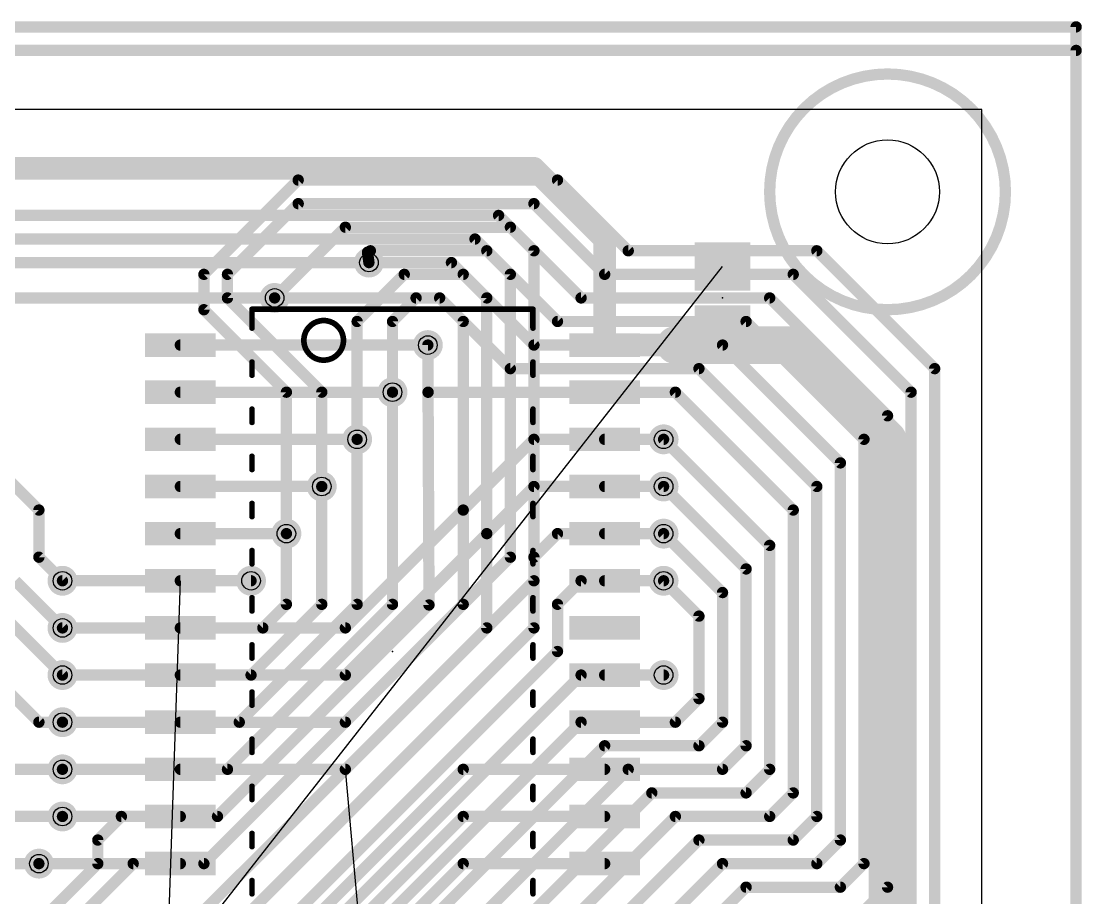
# Model space of a CAD drawing. Extents: x -3 to 108, y -3 to 135.
# Drawn here: x 79.53 to 108.1, y 111.16 to 134.77 of the extents above; entities that cross this region are included whole.
import ezdxf

# ---------------------------------------------------------------- set-up
doc = ezdxf.new("R2010")
doc.units = 0
for name, color, linetype in [('1', 22, 'CONTINUOUS'), ('16', 175, 'CONTINUOUS'), ('18', 82, 'CONTINUOUS'), ('19', 53, 'CONTINUOUS'), ('20', 7, 'CONTINUOUS'), ('21', 253, 'CONTINUOUS'), ('23', 7, 'CONTINUOUS'), ('44', 253, 'CONTINUOUS')]:
    doc.layers.add(name, color=color, linetype=linetype)

# ---------------------------------------------------------------- blocks, each defined once
blk = doc.blocks.new('RECT')
blk.add_solid([(-0.5, -0.5), (0.5, -0.5), (-0.5, 0.5), (0.5, 0.5)])
blk = doc.blocks.new('ROUNDV')
at = {"const_width": 0.5}
blk.add_lwpolyline([(0, -0.25, 1), (0, 0.25, 1), (0, -0.25)], format="xyb", dxfattribs=at)

msp = doc.modelspace()

# ---------------------------------------------------------------- linework, layer by layer
at = {"layer": '1'}
for points, const_width in [([(-1.5875, 133.985), (107.95, 133.985)], 0.3048), ([(107.95, 133.985), (107.95, -2.2225)], 0.3048), ([(93.345, 130.81), (57.15, 130.81)], 0.6096), ([(95.25, 128.905), (93.345, 130.81)], 0.6096), ([(92.3925, 129.54), (58.1025, 129.54)], 0.3048), ([(93.345, 128.5875), (92.3925, 129.54)], 0.3048), ([(95.25, 126.0475), (95.25, 128.905)], 0.6096), ([(91.7575, 128.905), (58.7375, 128.905)], 0.3048), ([(92.71, 127.9525), (91.7575, 128.905)], 0.3048), ([(93.345, 119.6975), (93.345, 128.5875)], 0.3048), ([(59.3725, 128.27), (88.9, 128.27)], 0.3048), ([(91.1225, 128.27), (88.9, 128.27)], 0.3048), ([(92.075, 127.3175), (91.1225, 128.27)], 0.3048), ([(92.71, 120.3325), (92.71, 127.9525)], 0.3048), ([(60.96, 127.3175), (86.36, 127.3175)], 0.3048), ([(90.805, 127.3175), (86.36, 127.3175)], 0.3048), ([(91.44, 126.6825), (90.805, 127.3175)], 0.3048), ([(92.075, 120.9675), (92.075, 127.3175)], 0.3048), ([(91.44, 121.6025), (91.44, 126.6825)], 0.3048), ([(98.005, 126.0475), (98.425, 126.4675)], 0.6096), ([(95.25, 126.0475), (97.155, 126.0475)], 0.6096), ([(100.33, 126.0475), (97.155, 126.0475)], 1.016), ([(97.155, 126.0475), (98.005, 126.0475)], 0.6096), ([(102.87, 123.5075), (100.33, 126.0475)], 1.016), ([(75.565, 126.0475), (80.01, 121.6025)], 0.3048), ([(83.82, 126.0475), (90.4875, 126.0475)], 0.3048), ([(83.82, 124.7775), (89.535, 124.7775)], 0.3048), ([(102.87, 79.6925), (102.87, 123.5075)], 1.016), ([(83.82, 123.5075), (88.5825, 123.5075)], 0.3048), ([(96.8375, 123.5075), (95.25, 123.5075)], 0.3048), ([(83.82, 122.2375), (87.63, 122.2375)], 0.3048), ([(96.8375, 122.2375), (95.25, 122.2375)], 0.3048), ([(80.01, 121.6025), (80.01, 120.3325)], 0.3048), ([(88.265, 118.4275), (91.44, 121.6025)], 0.3048), ([(80.645, 117.1575), (76.835, 120.9675)], 0.3048), ([(83.82, 120.9675), (86.6775, 120.9675)], 0.3048), ([(88.265, 117.1575), (92.075, 120.9675)], 0.3048), ([(96.8375, 120.9675), (95.25, 120.9675)], 0.3048), ([(80.01, 120.3325), (80.645, 119.6975)], 0.3048), ([(88.265, 115.8875), (92.71, 120.3325)], 0.3048), ([(80.645, 118.4275), (79.375, 119.6975)], 0.3048), ([(83.82, 119.6975), (85.725, 119.6975)], 0.3048), ([(88.265, 114.6175), (93.345, 119.6975)], 0.3048), ([(96.8375, 119.6975), (95.25, 119.6975)], 0.3048), ([(80.01, 115.8875), (77.47, 118.4275)], 0.3048), ([(83.82, 118.4275), (88.265, 118.4275)], 0.3048), ([(83.82, 117.1575), (88.265, 117.1575)], 0.3048), ([(96.8375, 117.1575), (95.25, 117.1575)], 0.3048), ([(80.645, 115.8875), (80.01, 115.8875)], 0.3048), ([(83.82, 115.8875), (88.265, 115.8875)], 0.3048), ([(80.645, 114.6175), (78.74, 114.6175)], 0.3048), ([(81.28, 104.4575), (91.44, 114.6175)], 0.3048), ([(83.82, 114.6175), (88.265, 114.6175)], 0.3048), ([(91.44, 114.6175), (95.25, 114.6175)], 0.3048), ([(80.645, 113.3475), (74.93, 113.3475)], 0.3048), ([(82.2325, 113.3475), (81.5975, 112.7125)], 0.3048), ([(83.82, 113.3475), (82.2325, 113.3475)], 0.3048), ([(91.44, 113.3475), (82.55, 104.4575)], 0.3048), ([(95.25, 113.3475), (91.44, 113.3475)], 0.3048), ([(81.5975, 112.7125), (81.5975, 112.0775)], 0.3048), ([(76.835, 112.0775), (80.01, 112.0775)], 0.3048), ([(81.5975, 112.0775), (79.6925, 110.1725)], 0.3048), ([(82.55, 112.0775), (80.3275, 109.855)], 0.3048), ([(83.82, 112.0775), (82.55, 112.0775)], 0.3048), ([(91.44, 112.0775), (83.82, 104.4575)], 0.3048), ([(95.25, 112.0775), (91.44, 112.0775)], 0.3048)]:
    msp.add_lwpolyline(points, dxfattribs=dict(at, const_width=const_width))
for points, const_width in [([(108.0262, 133.985, 1), (107.8738, 133.985)], 0.1524), ([(107.95, 133.9088, 1), (107.95, 134.0612)], 0.1524), ([(93.4528, 130.9178, 1), (93.2372, 130.7022)], 0.3048), ([(93.345, 130.6576, 1), (93.345, 130.9624)], 0.3048), ([(92.4464, 129.5939, 1), (92.3386, 129.4861)], 0.1524), ([(92.3925, 129.4638, 1), (92.3925, 129.6162)], 0.1524), ([(95.4024, 128.905, 1), (95.0976, 128.905)], 0.3048), ([(95.1422, 128.7972, 1), (95.3578, 129.0128)], 0.3048), ([(91.8114, 128.9589, 1), (91.7036, 128.8511)], 0.1524), ([(91.7575, 128.8288, 1), (91.7575, 128.9812)], 0.1524), ([(93.4212, 128.5875, 1), (93.2688, 128.5875)], 0.1524), ([(93.2911, 128.5336, 1), (93.3989, 128.6414)], 0.1524), ([(88.9, 128.3462, 1), (88.9, 128.1938)], 0.1524), ([(88.9, 128.1938, 1), (88.9, 128.3462)], 0.1524), ([(91.1764, 128.3239, 1), (91.0686, 128.2161)], 0.1524), ([(91.1225, 128.1938, 1), (91.1225, 128.3462)], 0.1524), ([(92.7862, 127.9525, 1), (92.6338, 127.9525)], 0.1524), ([(92.6561, 127.8986, 1), (92.7639, 128.0064)], 0.1524), ([(86.36, 127.3937, 1), (86.36, 127.2413)], 0.1524), ([(86.36, 127.2413, 1), (86.36, 127.3937)], 0.1524), ([(90.8589, 127.3714, 1), (90.7511, 127.2636)], 0.1524), ([(90.805, 127.2413, 1), (90.805, 127.3937)], 0.1524), ([(92.1512, 127.3175, 1), (91.9988, 127.3175)], 0.1524), ([(92.0211, 127.2636, 1), (92.1289, 127.3714)], 0.1524), ([(91.5162, 126.6825, 1), (91.3638, 126.6825)], 0.1524), ([(91.3861, 126.6286, 1), (91.4939, 126.7364)], 0.1524), ([(98.5328, 126.3597, 1), (98.3172, 126.5753)], 0.3048), ([(95.25, 126.1999, 1), (95.25, 125.8951)], 0.3048), ([(97.155, 126.3015, 1), (97.155, 125.7935)], 0.508), ([(97.155, 126.1999, 1), (97.155, 125.8951)], 0.3048), ([(97.155, 125.8951, 1), (97.155, 126.1999)], 0.3048), ([(97.8972, 126.1553, 1), (98.1128, 125.9397)], 0.3048), ([(98.005, 125.8951, 1), (98.005, 126.1999)], 0.3048), ([(100.5096, 126.2271, 1), (100.1504, 125.8679)], 0.508), ([(100.33, 125.7935, 1), (100.33, 126.3015)], 0.508), ([(83.82, 126.1237, 1), (83.82, 125.9713)], 0.1524), ([(90.4875, 125.9713, 1), (90.4875, 126.1237)], 0.1524), ([(95.0976, 126.0475, 1), (95.4024, 126.0475)], 0.3048), ([(83.82, 124.8537, 1), (83.82, 124.7013)], 0.1524), ([(89.535, 124.7013, 1), (89.535, 124.8537)], 0.1524), ([(103.124, 123.5075, 1), (102.616, 123.5075)], 0.508), ([(102.6904, 123.3279, 1), (103.0496, 123.6871)], 0.508), ([(83.82, 123.5837, 1), (83.82, 123.4313)], 0.1524), ([(88.5825, 123.4313, 1), (88.5825, 123.5837)], 0.1524), ([(95.25, 123.5837, 1), (95.25, 123.4313)], 0.1524), ([(96.8375, 123.4313, 1), (96.8375, 123.5837)], 0.1524), ([(83.82, 122.3137, 1), (83.82, 122.1613)], 0.1524), ([(87.63, 122.1613, 1), (87.63, 122.3137)], 0.1524), ([(95.25, 122.3137, 1), (95.25, 122.1613)], 0.1524), ([(96.8375, 122.1613, 1), (96.8375, 122.3137)], 0.1524), ([(80.0862, 121.6025, 1), (79.9338, 121.6025)], 0.1524), ([(79.9561, 121.5486, 1), (80.0639, 121.6564)], 0.1524), ([(91.4939, 121.5486, 1), (91.3861, 121.6564)], 0.1524), ([(91.3638, 121.6025, 1), (91.5162, 121.6025)], 0.1524), ([(83.82, 121.0437, 1), (83.82, 120.8913)], 0.1524), ([(86.6775, 120.8913, 1), (86.6775, 121.0437)], 0.1524), ([(91.9988, 120.9675, 1), (92.1512, 120.9675)], 0.1524), ([(92.1289, 120.9136, 1), (92.0211, 121.0214)], 0.1524), ([(95.25, 121.0437, 1), (95.25, 120.8913)], 0.1524), ([(96.8375, 120.8913, 1), (96.8375, 121.0437)], 0.1524), ([(80.0639, 120.3864, 1), (79.9561, 120.2786)], 0.1524), ([(79.9338, 120.3325, 1), (80.0862, 120.3325)], 0.1524), ([(92.6338, 120.3325, 1), (92.7862, 120.3325)], 0.1524), ([(92.7639, 120.2786, 1), (92.6561, 120.3864)], 0.1524), ([(80.5911, 119.6436, 1), (80.6989, 119.7514)], 0.1524), ([(83.82, 119.7737, 1), (83.82, 119.6213)], 0.1524), ([(85.725, 119.6213, 1), (85.725, 119.7737)], 0.1524), ([(93.2688, 119.6975, 1), (93.4212, 119.6975)], 0.1524), ([(93.3989, 119.6436, 1), (93.2911, 119.7514)], 0.1524), ([(95.25, 119.7737, 1), (95.25, 119.6213)], 0.1524), ([(96.8375, 119.6213, 1), (96.8375, 119.7737)], 0.1524), ([(83.82, 118.5037, 1), (83.82, 118.3513)], 0.1524), ([(88.265, 118.3513, 1), (88.265, 118.5037)], 0.1524), ([(80.5911, 118.3736, 1), (80.6989, 118.4814)], 0.1524), ([(88.2111, 118.4814, 1), (88.3189, 118.3736)], 0.1524), ([(80.5911, 117.1036, 1), (80.6989, 117.2114)], 0.1524), ([(83.82, 117.2337, 1), (83.82, 117.0813)], 0.1524), ([(88.2111, 117.2114, 1), (88.3189, 117.1036)], 0.1524), ([(88.265, 117.0813, 1), (88.265, 117.2337)], 0.1524), ([(95.25, 117.2337, 1), (95.25, 117.0813)], 0.1524), ([(96.8375, 117.0813, 1), (96.8375, 117.2337)], 0.1524), ([(80.01, 115.9637, 1), (80.01, 115.8113)], 0.1524), ([(79.9561, 115.8336, 1), (80.0639, 115.9414)], 0.1524), ([(80.645, 115.8113, 1), (80.645, 115.9637)], 0.1524), ([(83.82, 115.9637, 1), (83.82, 115.8113)], 0.1524), ([(88.2111, 115.9414, 1), (88.3189, 115.8336)], 0.1524), ([(88.265, 115.8113, 1), (88.265, 115.9637)], 0.1524), ([(80.645, 114.5413, 1), (80.645, 114.6937)], 0.1524), ([(83.82, 114.6937, 1), (83.82, 114.5413)], 0.1524), ([(88.2111, 114.6714, 1), (88.3189, 114.5636)], 0.1524), ([(88.265, 114.5413, 1), (88.265, 114.6937)], 0.1524), ([(91.44, 114.6937, 1), (91.44, 114.5413)], 0.1524), ([(91.4939, 114.5636, 1), (91.3861, 114.6714)], 0.1524), ([(95.25, 114.5413, 1), (95.25, 114.6937)], 0.1524), ([(80.645, 113.2713, 1), (80.645, 113.4237)], 0.1524), ([(82.2325, 113.4237, 1), (82.2325, 113.2713)], 0.1524), ([(82.2864, 113.2936, 1), (82.1786, 113.4014)], 0.1524), ([(83.82, 113.2713, 1), (83.82, 113.4237)], 0.1524), ([(91.44, 113.4237, 1), (91.44, 113.2713)], 0.1524), ([(91.4939, 113.2936, 1), (91.3861, 113.4014)], 0.1524), ([(95.25, 113.2713, 1), (95.25, 113.4237)], 0.1524), ([(81.6737, 112.7125, 1), (81.5213, 112.7125)], 0.1524), ([(81.5436, 112.7664, 1), (81.6514, 112.6586)], 0.1524), ([(80.01, 112.0013, 1), (80.01, 112.1537)], 0.1524), ([(81.5213, 112.0775, 1), (81.6737, 112.0775)], 0.1524), ([(81.6514, 112.0236, 1), (81.5436, 112.1314)], 0.1524), ([(82.55, 112.1537, 1), (82.55, 112.0013)], 0.1524), ([(82.6039, 112.0236, 1), (82.4961, 112.1314)], 0.1524), ([(83.82, 112.0013, 1), (83.82, 112.1537)], 0.1524), ([(91.44, 112.1537, 1), (91.44, 112.0013)], 0.1524), ([(91.4939, 112.0236, 1), (91.3861, 112.1314)], 0.1524), ([(95.25, 112.0013, 1), (95.25, 112.1537)], 0.1524)]:
    msp.add_lwpolyline(points, format="xyb", dxfattribs=dict(at, const_width=const_width))
at = {"layer": '16', "const_width": 0.3048}
for points in [[(-2.54, 134.62), (107.95, 134.62)], [(107.95, 134.62), (107.95, -2.54)], [(86.995, 130.4925), (84.455, 127.9525)], [(93.98, 130.4925), (86.995, 130.4925)], [(95.885, 128.5875), (93.98, 130.4925)], [(86.995, 129.8575), (85.09, 127.9525)], [(93.345, 129.8575), (86.995, 129.8575)], [(95.25, 127.9525), (93.345, 129.8575)], [(88.265, 129.2225), (86.36, 127.3175)], [(92.71, 129.2225), (88.265, 129.2225)], [(94.615, 127.3175), (92.71, 129.2225)], [(88.9008, 128.5494), (88.8619, 128.5494)], [(88.8619, 128.5494), (88.9, 128.27)], [(88.9388, 128.5875), (88.9008, 128.5494)], [(92.075, 128.5875), (88.9388, 128.5875)], [(93.98, 126.6825), (92.075, 128.5875)], [(100.965, 128.5875), (95.885, 128.5875)], [(104.14, 125.4125), (100.965, 128.5875)], [(84.455, 127.9525), (84.455, 127)], [(85.09, 127.9525), (85.09, 127.3175)], [(89.8525, 127.9525), (88.5825, 126.6825)], [(91.44, 127.9525), (89.8525, 127.9525)], [(93.345, 126.0475), (91.44, 127.9525)], [(100.33, 127.9525), (95.25, 127.9525)], [(103.505, 124.7775), (100.33, 127.9525)], [(85.09, 127.3175), (87.63, 124.7775)], [(90.17, 127.3175), (89.535, 126.6825)], [(90.805, 127.3175), (90.17, 127.3175)], [(92.71, 125.4125), (90.805, 127.3175)], [(99.695, 127.3175), (94.615, 127.3175)], [(102.87, 124.1425), (99.695, 127.3175)], [(84.455, 127), (86.6775, 124.7775)], [(88.5825, 126.6825), (88.5825, 123.5075)], [(89.535, 126.6825), (89.535, 124.7775)], [(99.06, 126.6825), (93.98, 126.6825)], [(102.235, 123.5075), (99.06, 126.6825)], [(90.4875, 126.0475), (90.4932, 124.7761)], [(98.425, 126.0475), (93.345, 126.0475)], [(101.6, 122.8725), (98.425, 126.0475)], [(97.79, 125.4125), (92.71, 125.4125)], [(100.965, 122.2375), (97.79, 125.4125)], [(104.14, 110.1725), (104.14, 125.4125)], [(86.6775, 124.7775), (86.6775, 120.9675)], [(87.63, 124.7775), (87.63, 122.2375)], [(89.535, 124.7775), (89.535, 119.0625)], [(90.4946, 124.7775), (90.4932, 124.7761)], [(90.4932, 124.7761), (90.5188, 119.0458)], [(97.155, 124.7775), (90.4946, 124.7775)], [(100.33, 121.6025), (97.155, 124.7775)], [(103.505, 110.8075), (103.505, 124.7775)], [(102.87, 111.4425), (102.87, 124.1425)], [(88.5825, 123.5075), (88.5825, 119.0625)], [(91.44, 121.6025), (93.345, 123.5075)], [(93.345, 123.5075), (96.8375, 123.5075)], [(99.695, 120.65), (96.8375, 123.5075)], [(102.235, 112.0775), (102.235, 123.5075)], [(101.6, 112.7125), (101.6, 122.8725)], [(87.63, 119.0625), (87.63, 122.2375)], [(92.075, 120.9675), (93.345, 122.2375)], [(93.345, 122.2375), (96.8375, 122.2375)], [(99.06, 120.015), (96.8375, 122.2375)], [(100.965, 113.3475), (100.965, 122.2375)], [(91.44, 119.0625), (91.44, 121.6025)], [(100.33, 113.9825), (100.33, 121.6025)], [(86.6775, 120.9675), (86.6775, 119.0625)], [(92.075, 118.4275), (92.075, 120.9675)], [(93.345, 120.3325), (93.98, 120.9675)], [(93.98, 120.9675), (96.8375, 120.9675)], [(98.425, 119.38), (96.8375, 120.9675)], [(99.695, 114.6175), (99.695, 120.65)], [(93.345, 118.4275), (93.345, 120.3325)], [(99.06, 115.2525), (99.06, 120.015)], [(85.725, 119.6975), (80.645, 119.6975)], [(93.98, 119.0625), (94.615, 119.6975)], [(94.615, 119.6975), (96.8375, 119.6975)], [(97.79, 118.745), (96.8375, 119.6975)], [(98.425, 115.8875), (98.425, 119.38)], [(84.455, 112.0775), (91.44, 119.0625)], [(84.8205, 113.3475), (90.5188, 119.0458)], [(89.535, 119.0625), (85.09, 114.6175)], [(88.5825, 119.0625), (85.4075, 115.8875)], [(87.63, 119.0625), (85.725, 117.1575)], [(86.6775, 119.0625), (86.0425, 118.4275)], [(93.98, 117.7925), (93.98, 119.0625)], [(97.79, 116.5225), (97.79, 118.745)], [(86.0425, 118.4275), (80.645, 118.4275)], [(84.455, 109.5375), (93.345, 118.4275)], [(84.455, 110.8075), (92.075, 118.4275)], [(84.455, 108.2675), (93.98, 117.7925)], [(85.725, 117.1575), (80.645, 117.1575)], [(84.455, 106.9975), (94.615, 117.1575)], [(94.615, 117.1575), (96.8375, 117.1575)], [(97.155, 115.8875), (97.79, 116.5225)], [(85.4075, 115.8875), (80.645, 115.8875)], [(87.63, 108.9025), (94.615, 115.8875)], [(94.615, 115.8875), (97.155, 115.8875)], [(97.79, 115.2525), (98.425, 115.8875)], [(88.9, 108.9025), (95.25, 115.2525)], [(95.25, 115.2525), (97.79, 115.2525)], [(98.425, 114.6175), (99.06, 115.2525)], [(85.09, 114.6175), (80.645, 114.6175)], [(90.17, 108.9025), (95.885, 114.6175)], [(95.885, 114.6175), (98.425, 114.6175)], [(99.06, 113.9825), (99.695, 114.6175)], [(90.805, 108.2675), (96.52, 113.9825)], [(96.52, 113.9825), (99.06, 113.9825)], [(99.695, 113.3475), (100.33, 113.9825)], [(80.645, 113.3475), (84.8205, 113.3475)], [(91.44, 107.6325), (97.155, 113.3475)], [(97.155, 113.3475), (99.695, 113.3475)], [(100.33, 112.7125), (100.965, 113.3475)], [(92.075, 106.9975), (97.79, 112.7125)], [(97.79, 112.7125), (100.33, 112.7125)], [(100.965, 112.0775), (101.6, 112.7125)], [(80.01, 112.0775), (84.455, 112.0775)], [(92.71, 106.3625), (98.425, 112.0775)], [(98.425, 112.0775), (100.965, 112.0775)], [(101.6, 111.4425), (102.235, 112.0775)], [(93.345, 105.7275), (99.06, 111.4425)], [(99.06, 111.4425), (101.6, 111.4425)], [(102.235, 110.8075), (102.87, 111.4425)]]:
    msp.add_lwpolyline(points, dxfattribs=at)
at = {"layer": '16', "const_width": 0.1524}
for points in [[(108.0262, 134.62, 1), (107.8738, 134.62)], [(107.95, 134.5438, 1), (107.95, 134.6962)], [(86.995, 130.5687, 1), (86.995, 130.4163)], [(87.0489, 130.4386, 1), (86.9411, 130.5464)], [(94.0339, 130.5464, 1), (93.9261, 130.4386)], [(93.98, 130.4163, 1), (93.98, 130.5687)], [(86.995, 129.9337, 1), (86.995, 129.7813)], [(87.0489, 129.8036, 1), (86.9411, 129.9114)], [(93.3989, 129.9114, 1), (93.2911, 129.8036)], [(93.345, 129.7813, 1), (93.345, 129.9337)], [(88.265, 129.2987, 1), (88.265, 129.1463)], [(88.3189, 129.1686, 1), (88.2111, 129.2764)], [(92.7639, 129.2764, 1), (92.6561, 129.1686)], [(92.71, 129.1463, 1), (92.71, 129.2987)], [(88.8619, 128.6256, 1), (88.8619, 128.4732)], [(88.9374, 128.5597, 1), (88.7864, 128.5391)], [(88.8469, 128.6033, 1), (88.9546, 128.4955)], [(88.9388, 128.6637, 1), (88.9388, 128.5113)], [(88.9927, 128.5336, 1), (88.885, 128.6414)], [(88.9008, 128.4732, 1), (88.9008, 128.6256)], [(92.1289, 128.6414, 1), (92.0211, 128.5336)], [(92.075, 128.5113, 1), (92.075, 128.6637)], [(95.885, 128.6637, 1), (95.885, 128.5113)], [(95.8311, 128.5336, 1), (95.9389, 128.6414)], [(101.0189, 128.6414, 1), (100.9111, 128.5336)], [(100.965, 128.5113, 1), (100.965, 128.6637)], [(88.8245, 128.2597, 1), (88.9755, 128.2803)], [(84.5312, 127.9525, 1), (84.3788, 127.9525)], [(84.4011, 128.0064, 1), (84.5089, 127.8986)], [(85.1662, 127.9525, 1), (85.0138, 127.9525)], [(85.0361, 128.0064, 1), (85.1439, 127.8986)], [(89.8525, 128.0287, 1), (89.8525, 127.8763)], [(89.9064, 127.8986, 1), (89.7986, 128.0064)], [(91.4939, 128.0064, 1), (91.3861, 127.8986)], [(91.44, 127.8763, 1), (91.44, 128.0287)], [(95.25, 128.0287, 1), (95.25, 127.8763)], [(95.1961, 127.8986, 1), (95.3039, 128.0064)], [(100.3839, 128.0064, 1), (100.2761, 127.8986)], [(100.33, 127.8763, 1), (100.33, 128.0287)], [(85.1439, 127.3714, 1), (85.0361, 127.2636)], [(86.3061, 127.3714, 1), (86.4139, 127.2636)], [(90.17, 127.3937, 1), (90.17, 127.2413)], [(90.2239, 127.2636, 1), (90.1161, 127.3714)], [(90.8589, 127.3714, 1), (90.7511, 127.2636)], [(90.805, 127.2413, 1), (90.805, 127.3937)], [(94.615, 127.3937, 1), (94.615, 127.2413)], [(94.5611, 127.2636, 1), (94.6689, 127.3714)], [(99.7489, 127.3714, 1), (99.6411, 127.2636)], [(99.695, 127.2413, 1), (99.695, 127.3937)], [(84.5089, 127.0539, 1), (84.4011, 126.9461)], [(85.0138, 127.3175, 1), (85.1662, 127.3175)], [(84.3788, 127, 1), (84.5312, 127)], [(88.6587, 126.6825, 1), (88.5063, 126.6825)], [(88.5286, 126.7364, 1), (88.6364, 126.6286)], [(89.6112, 126.6825, 1), (89.4588, 126.6825)], [(89.4811, 126.7364, 1), (89.5889, 126.6286)], [(93.98, 126.7587, 1), (93.98, 126.6063)], [(93.9261, 126.6286, 1), (94.0339, 126.7364)], [(99.1139, 126.7364, 1), (99.0061, 126.6286)], [(99.06, 126.6063, 1), (99.06, 126.7587)], [(90.5637, 126.0478, 1), (90.4113, 126.0472)], [(93.345, 126.1237, 1), (93.345, 125.9713)], [(93.2911, 125.9936, 1), (93.3989, 126.1014)], [(98.4789, 126.1014, 1), (98.3711, 125.9936)], [(98.425, 125.9713, 1), (98.425, 126.1237)], [(92.71, 125.4887, 1), (92.71, 125.3363)], [(92.6561, 125.3586, 1), (92.7639, 125.4664)], [(97.8439, 125.4664, 1), (97.7361, 125.3586)], [(97.79, 125.3363, 1), (97.79, 125.4887)], [(104.2162, 125.4125, 1), (104.0638, 125.4125)], [(104.0861, 125.3586, 1), (104.1939, 125.4664)], [(86.7537, 124.7775, 1), (86.6013, 124.7775)], [(86.6236, 124.7236, 1), (86.7314, 124.8314)], [(87.7062, 124.7775, 1), (87.5538, 124.7775)], [(87.5761, 124.7236, 1), (87.6839, 124.8314)], [(89.6112, 124.7775, 1), (89.4588, 124.7775)], [(89.4588, 124.7775, 1), (89.6112, 124.7775)], [(90.5694, 124.7764, 1), (90.417, 124.7758)], [(90.4393, 124.83, 1), (90.5471, 124.7222)], [(90.417, 124.7758, 1), (90.5694, 124.7764)], [(90.4946, 124.8537, 1), (90.4946, 124.7013)], [(90.5485, 124.7236, 1), (90.4407, 124.8314)], [(97.2089, 124.8314, 1), (97.1011, 124.7236)], [(97.155, 124.7013, 1), (97.155, 124.8537)], [(103.5812, 124.7775, 1), (103.4288, 124.7775)], [(103.4511, 124.7236, 1), (103.5589, 124.8314)], [(102.9462, 124.1425, 1), (102.7938, 124.1425)], [(102.8161, 124.0886, 1), (102.9239, 124.1964)], [(88.6587, 123.5075, 1), (88.5063, 123.5075)], [(88.5063, 123.5075, 1), (88.6587, 123.5075)], [(93.345, 123.5837, 1), (93.345, 123.4313)], [(93.3989, 123.4536, 1), (93.2911, 123.5614)], [(96.8914, 123.5614, 1), (96.7836, 123.4536)], [(96.8375, 123.4313, 1), (96.8375, 123.5837)], [(102.3112, 123.5075, 1), (102.1588, 123.5075)], [(102.1811, 123.4536, 1), (102.2889, 123.5614)], [(101.6762, 122.8725, 1), (101.5238, 122.8725)], [(101.5461, 122.8186, 1), (101.6539, 122.9264)], [(87.7062, 122.2375, 1), (87.5538, 122.2375)], [(87.5538, 122.2375, 1), (87.7062, 122.2375)], [(93.345, 122.3137, 1), (93.345, 122.1613)], [(93.3989, 122.1836, 1), (93.2911, 122.2914)], [(96.8914, 122.2914, 1), (96.7836, 122.1836)], [(96.8375, 122.1613, 1), (96.8375, 122.3137)], [(101.0412, 122.2375, 1), (100.8888, 122.2375)], [(100.9111, 122.1836, 1), (101.0189, 122.2914)], [(91.5162, 121.6025, 1), (91.3638, 121.6025)], [(91.3861, 121.6564, 1), (91.4939, 121.5486)], [(100.4062, 121.6025, 1), (100.2538, 121.6025)], [(100.2761, 121.5486, 1), (100.3839, 121.6564)], [(86.7537, 120.9675, 1), (86.6013, 120.9675)], [(86.6013, 120.9675, 1), (86.7537, 120.9675)], [(92.1512, 120.9675, 1), (91.9988, 120.9675)], [(92.0211, 121.0214, 1), (92.1289, 120.9136)], [(93.98, 121.0437, 1), (93.98, 120.8913)], [(94.0339, 120.9136, 1), (93.9261, 121.0214)], [(96.8914, 121.0214, 1), (96.7836, 120.9136)], [(96.8375, 120.8913, 1), (96.8375, 121.0437)], [(99.7712, 120.65, 1), (99.6188, 120.65)], [(99.6411, 120.5961, 1), (99.7489, 120.7039)], [(93.4212, 120.3325, 1), (93.2688, 120.3325)], [(93.2911, 120.3864, 1), (93.3989, 120.2786)], [(99.1362, 120.015, 1), (98.9838, 120.015)], [(99.0061, 119.9611, 1), (99.1139, 120.0689)], [(80.645, 119.7737, 1), (80.645, 119.6213)], [(85.725, 119.6213, 1), (85.725, 119.7737)], [(94.615, 119.7737, 1), (94.615, 119.6213)], [(94.6689, 119.6436, 1), (94.5611, 119.7514)], [(96.8914, 119.7514, 1), (96.7836, 119.6436)], [(96.8375, 119.6213, 1), (96.8375, 119.7737)], [(98.5012, 119.38, 1), (98.3488, 119.38)], [(98.3711, 119.3261, 1), (98.4789, 119.4339)], [(86.6013, 119.0625, 1), (86.7537, 119.0625)], [(86.7314, 119.0086, 1), (86.6236, 119.1164)], [(87.5538, 119.0625, 1), (87.7062, 119.0625)], [(87.6839, 119.0086, 1), (87.5761, 119.1164)], [(88.5063, 119.0625, 1), (88.6587, 119.0625)], [(88.6364, 119.0086, 1), (88.5286, 119.1164)], [(89.4588, 119.0625, 1), (89.6112, 119.0625)], [(89.5889, 119.0086, 1), (89.4811, 119.1164)], [(90.5727, 118.992, 1), (90.465, 119.0997)], [(91.3638, 119.0625, 1), (91.5162, 119.0625)], [(91.4939, 119.0086, 1), (91.3861, 119.1164)], [(94.0562, 119.0625, 1), (93.9038, 119.0625)], [(93.9261, 119.1164, 1), (94.0339, 119.0086)], [(90.4426, 119.0455, 1), (90.595, 119.0462)], [(97.8662, 118.745, 1), (97.7138, 118.745)], [(97.7361, 118.6911, 1), (97.8439, 118.7989)], [(80.645, 118.5037, 1), (80.645, 118.3513)], [(86.0425, 118.3513, 1), (86.0425, 118.5037)], [(92.1289, 118.3736, 1), (92.0211, 118.4814)], [(93.3989, 118.3736, 1), (93.2911, 118.4814)], [(85.9886, 118.4814, 1), (86.0964, 118.3736)], [(91.9988, 118.4275, 1), (92.1512, 118.4275)], [(93.2688, 118.4275, 1), (93.4212, 118.4275)], [(93.9038, 117.7925, 1), (94.0562, 117.7925)], [(94.0339, 117.7386, 1), (93.9261, 117.8464)], [(80.645, 117.2337, 1), (80.645, 117.0813)], [(85.6711, 117.2114, 1), (85.7789, 117.1036)], [(85.725, 117.0813, 1), (85.725, 117.2337)], [(94.615, 117.2337, 1), (94.615, 117.0813)], [(94.6689, 117.1036, 1), (94.5611, 117.2114)], [(96.8375, 117.0813, 1), (96.8375, 117.2337)], [(97.7138, 116.5225, 1), (97.8662, 116.5225)], [(97.8439, 116.4686, 1), (97.7361, 116.5764)], [(80.645, 115.9637, 1), (80.645, 115.8113)], [(85.3536, 115.9414, 1), (85.4614, 115.8336)], [(85.4075, 115.8113, 1), (85.4075, 115.9637)], [(94.615, 115.9637, 1), (94.615, 115.8113)], [(94.6689, 115.8336, 1), (94.5611, 115.9414)], [(97.1011, 115.9414, 1), (97.2089, 115.8336)], [(97.155, 115.8113, 1), (97.155, 115.9637)], [(98.4789, 115.8336, 1), (98.3711, 115.9414)], [(98.3488, 115.8875, 1), (98.5012, 115.8875)], [(95.25, 115.3287, 1), (95.25, 115.1763)], [(95.3039, 115.1986, 1), (95.1961, 115.3064)], [(97.7361, 115.3064, 1), (97.8439, 115.1986)], [(97.79, 115.1763, 1), (97.79, 115.3287)], [(98.9838, 115.2525, 1), (99.1362, 115.2525)], [(99.1139, 115.1986, 1), (99.0061, 115.3064)], [(80.645, 114.6937, 1), (80.645, 114.5413)], [(85.0361, 114.6714, 1), (85.1439, 114.5636)], [(85.09, 114.5413, 1), (85.09, 114.6937)], [(95.885, 114.6937, 1), (95.885, 114.5413)], [(95.9389, 114.5636, 1), (95.8311, 114.6714)], [(98.3711, 114.6714, 1), (98.4789, 114.5636)], [(98.425, 114.5413, 1), (98.425, 114.6937)], [(99.6188, 114.6175, 1), (99.7712, 114.6175)], [(99.7489, 114.5636, 1), (99.6411, 114.6714)], [(96.52, 114.0587, 1), (96.52, 113.9063)], [(96.5739, 113.9286, 1), (96.4661, 114.0364)], [(99.0061, 114.0364, 1), (99.1139, 113.9286)], [(99.06, 113.9063, 1), (99.06, 114.0587)], [(100.2538, 113.9825, 1), (100.4062, 113.9825)], [(100.3839, 113.9286, 1), (100.2761, 114.0364)], [(80.645, 113.4237, 1), (80.645, 113.2713)], [(84.7666, 113.4014, 1), (84.8744, 113.2936)], [(84.8205, 113.2713, 1), (84.8205, 113.4237)], [(97.155, 113.4237, 1), (97.155, 113.2713)], [(97.2089, 113.2936, 1), (97.1011, 113.4014)], [(99.6411, 113.4014, 1), (99.7489, 113.2936)], [(99.695, 113.2713, 1), (99.695, 113.4237)], [(100.8888, 113.3475, 1), (101.0412, 113.3475)], [(101.0189, 113.2936, 1), (100.9111, 113.4014)], [(97.79, 112.7887, 1), (97.79, 112.6363)], [(97.8439, 112.6586, 1), (97.7361, 112.7664)], [(100.33, 112.6363, 1), (100.33, 112.7887)], [(101.6539, 112.6586, 1), (101.5461, 112.7664)], [(100.2761, 112.7664, 1), (100.3839, 112.6586)], [(101.5238, 112.7125, 1), (101.6762, 112.7125)], [(80.01, 112.1537, 1), (80.01, 112.0013)], [(84.4011, 112.1314, 1), (84.5089, 112.0236)], [(84.455, 112.0013, 1), (84.455, 112.1537)], [(98.425, 112.1537, 1), (98.425, 112.0013)], [(98.4789, 112.0236, 1), (98.3711, 112.1314)], [(100.9111, 112.1314, 1), (101.0189, 112.0236)], [(100.965, 112.0013, 1), (100.965, 112.1537)], [(102.1588, 112.0775, 1), (102.3112, 112.0775)], [(102.2889, 112.0236, 1), (102.1811, 112.1314)], [(99.06, 111.5187, 1), (99.06, 111.3663)], [(99.1139, 111.3886, 1), (99.0061, 111.4964)], [(101.5461, 111.4964, 1), (101.6539, 111.3886)], [(101.6, 111.3663, 1), (101.6, 111.5187)], [(102.7938, 111.4425, 1), (102.9462, 111.4425)], [(102.9239, 111.3886, 1), (102.8161, 111.4964)]]:
    msp.add_lwpolyline(points, format="xyb", dxfattribs=at)
at = {"layer": '19'}
for p, q in [((83.82, 109.5375), (98.425, 128.1675)), ((82.705, 86.6775), (83.82, 119.6975)), ((95.245, 37.1475), (88.265, 114.6175))]:
    msp.add_line(p, q, dxfattribs=at)
at = {"layer": '20'}
for p, q in [((105.41, 132.3975), (0, 132.3975)), ((105.41, 0), (105.41, 132.3975))]:
    msp.add_line(p, q, dxfattribs=at)
msp.add_circle((102.87, 130.175), 1.4, dxfattribs=at)
at = {"layer": '21'}
for points, const_width in [([(102.87, 127, 1), (102.87, 133.35, 1), (102.87, 127)], 0.3048), ([(85.7504, 127.0508, 1), (85.7504, 126.9746)], 0.0762), ([(85.7885, 127.0127, 1), (85.7123, 127.0127)], 0.0762), ([(93.3577, 127.0127, 1), (93.2815, 127.0127)], 0.0762), ([(93.3196, 126.9746, 1), (93.3196, 127.0508)], 0.0762), ([(87.6808, 125.6411, 1), (87.6808, 126.7079, 1), (87.6808, 125.6411)], 0.1524), ([(85.7123, 126.5047, 1), (85.7885, 126.5047)], 0.0762), ([(93.2815, 126.5047, 1), (93.3577, 126.5047)], 0.0762), ([(85.7885, 125.5903, 1), (85.7123, 125.5903)], 0.0762), ([(93.3577, 125.5903, 1), (93.2815, 125.5903)], 0.0762), ([(85.7123, 125.2347, 1), (85.7885, 125.2347)], 0.0762), ([(93.2815, 125.2347, 1), (93.3577, 125.2347)], 0.0762), ([(85.7885, 124.3203, 1), (85.7123, 124.3203)], 0.0762), ([(93.3577, 124.3203, 1), (93.2815, 124.3203)], 0.0762), ([(85.7123, 123.9647, 1), (85.7885, 123.9647)], 0.0762), ([(93.2815, 123.9647, 1), (93.3577, 123.9647)], 0.0762), ([(85.7885, 123.0503, 1), (85.7123, 123.0503)], 0.0762), ([(93.3577, 123.0503, 1), (93.2815, 123.0503)], 0.0762), ([(85.7123, 122.6947, 1), (85.7885, 122.6947)], 0.0762), ([(93.2815, 122.6947, 1), (93.3577, 122.6947)], 0.0762), ([(85.7885, 121.7803, 1), (85.7123, 121.7803)], 0.0762), ([(93.3577, 121.7803, 1), (93.2815, 121.7803)], 0.0762), ([(85.7123, 121.4247, 1), (85.7885, 121.4247)], 0.0762), ([(93.2815, 121.4247, 1), (93.3577, 121.4247)], 0.0762), ([(85.7885, 120.5103, 1), (85.7123, 120.5103)], 0.0762), ([(93.3577, 120.5103, 1), (93.2815, 120.5103)], 0.0762), ([(85.7123, 120.1547, 1), (85.7885, 120.1547)], 0.0762), ([(93.2815, 120.1547, 1), (93.3577, 120.1547)], 0.0762), ([(85.7885, 119.2403, 1), (85.7123, 119.2403)], 0.0762), ([(93.3577, 119.2403, 1), (93.2815, 119.2403)], 0.0762), ([(85.7123, 118.8847, 1), (85.7885, 118.8847)], 0.0762), ([(93.2815, 118.8847, 1), (93.3577, 118.8847)], 0.0762), ([(85.7885, 117.9703, 1), (85.7123, 117.9703)], 0.0762), ([(93.3577, 117.9703, 1), (93.2815, 117.9703)], 0.0762), ([(85.7123, 117.6147, 1), (85.7885, 117.6147)], 0.0762), ([(93.2815, 117.6147, 1), (93.3577, 117.6147)], 0.0762), ([(85.7885, 116.7003, 1), (85.7123, 116.7003)], 0.0762), ([(93.3577, 116.7003, 1), (93.2815, 116.7003)], 0.0762), ([(85.7123, 116.3447, 1), (85.7885, 116.3447)], 0.0762), ([(93.2815, 116.3447, 1), (93.3577, 116.3447)], 0.0762), ([(85.7885, 115.4303, 1), (85.7123, 115.4303)], 0.0762), ([(93.3577, 115.4303, 1), (93.2815, 115.4303)], 0.0762), ([(85.7123, 115.0747, 1), (85.7885, 115.0747)], 0.0762), ([(93.2815, 115.0747, 1), (93.3577, 115.0747)], 0.0762), ([(85.7885, 114.1603, 1), (85.7123, 114.1603)], 0.0762), ([(93.3577, 114.1603, 1), (93.2815, 114.1603)], 0.0762), ([(85.7123, 113.8047, 1), (85.7885, 113.8047)], 0.0762), ([(93.2815, 113.8047, 1), (93.3577, 113.8047)], 0.0762), ([(85.7885, 112.8903, 1), (85.7123, 112.8903)], 0.0762), ([(93.3577, 112.8903, 1), (93.2815, 112.8903)], 0.0762), ([(85.7123, 112.5347, 1), (85.7885, 112.5347)], 0.0762), ([(93.2815, 112.5347, 1), (93.3577, 112.5347)], 0.0762), ([(85.7885, 111.6203, 1), (85.7123, 111.6203)], 0.0762), ([(93.3577, 111.6203, 1), (93.2815, 111.6203)], 0.0762), ([(85.7123, 111.2647, 1), (85.7885, 111.2647)], 0.0762), ([(93.2815, 111.2647, 1), (93.3577, 111.2647)], 0.0762)]:
    msp.add_lwpolyline(points, format="xyb", dxfattribs=dict(at, const_width=const_width))
at = {"layer": '21', "const_width": 0.1524}
for points in [[(93.3196, 127.0127), (85.7504, 127.0127)], [(85.7504, 127.0127), (85.7504, 126.5047)], [(93.3196, 127.0127), (93.3196, 126.5047)], [(85.7504, 125.2347), (85.7504, 125.5903)], [(93.3196, 125.5903), (93.3196, 125.2347)], [(85.7504, 123.9647), (85.7504, 124.3203)], [(93.3196, 124.3203), (93.3196, 123.9647)], [(85.7504, 122.6947), (85.7504, 123.0503)], [(93.3196, 123.0503), (93.3196, 122.6947)], [(85.7504, 121.4247), (85.7504, 121.7803)], [(93.3196, 121.7803), (93.3196, 121.4247)], [(85.7504, 120.1547), (85.7504, 120.5103)], [(93.3196, 120.5103), (93.3196, 120.1547)], [(85.7504, 118.8847), (85.7504, 119.2403)], [(93.3196, 119.2403), (93.3196, 118.8847)], [(85.7504, 117.6147), (85.7504, 117.9703)], [(93.3196, 117.9703), (93.3196, 117.6147)], [(85.7504, 116.3447), (85.7504, 116.7003)], [(93.3196, 116.7003), (93.3196, 116.3447)], [(85.7504, 115.0747), (85.7504, 115.4303)], [(93.3196, 115.4303), (93.3196, 115.0747)], [(85.7504, 113.8047), (85.7504, 114.1603)], [(93.3196, 114.1603), (93.3196, 113.8047)], [(85.7504, 112.5347), (85.7504, 112.8903)], [(93.3196, 112.8903), (93.3196, 112.5347)], [(85.7504, 111.2647), (85.7504, 111.6203)], [(93.3196, 111.6203), (93.3196, 111.2647)]]:
    msp.add_lwpolyline(points, dxfattribs=at)
at = {"layer": '23'}
for p in [(98.425, 127.3175), (89.535, 117.7925)]:
    msp.add_point(p, dxfattribs=at)
at = {"layer": '44'}
for centre in [(88.9, 128.27), (86.36, 127.3175), (90.4875, 126.0475), (89.535, 124.7775), (88.5825, 123.5075), (96.8375, 123.5075), (87.63, 122.2375), (96.8375, 122.2375), (86.6775, 120.9675), (96.8375, 120.9675), (80.645, 119.6975), (85.725, 119.6975), (96.8375, 119.6975), (80.645, 118.4275), (80.645, 117.1575), (96.8375, 117.1575), (80.645, 115.8875), (80.645, 114.6175), (80.645, 113.3475), (80.01, 112.0775)]:
    msp.add_circle(centre, 0.25, dxfattribs=at)

# ---------------------------------------------------------------- block references
at = {"layer": '1'}
for p, xscale, yscale, rotation in [((98.425, 128.1675), 1.3, 1.5, 90), ((98.425, 126.4675), 1.3, 1.5, 90), ((83.82, 126.0475), 0.635, 1.905, 270), ((95.25, 126.0475), 0.635, 1.905, 270), ((83.82, 124.7775), 0.635, 1.905, 270), ((95.25, 124.7775), 0.635, 1.905, 270), ((83.82, 123.5075), 0.635, 1.905, 270), ((95.25, 123.5075), 0.635, 1.905, 270), ((83.82, 122.2375), 0.635, 1.905, 270), ((95.25, 122.2375), 0.635, 1.905, 270), ((83.82, 120.9675), 0.635, 1.905, 270), ((95.25, 120.9675), 0.635, 1.905, 270), ((83.82, 119.6975), 0.635, 1.905, 270), ((95.25, 119.6975), 0.635, 1.905, 270), ((83.82, 118.4275), 0.635, 1.905, 270), ((95.25, 118.4275), 0.635, 1.905, 270), ((83.82, 117.1575), 0.635, 1.905, 270), ((95.25, 117.1575), 0.635, 1.905, 270), ((83.82, 115.8875), 0.635, 1.905, 270), ((95.25, 115.8875), 0.635, 1.905, 270), ((83.82, 114.6175), 0.635, 1.905, 270), ((95.25, 114.6175), 0.635, 1.905, 270), ((83.82, 113.3475), 0.635, 1.905, 270), ((95.25, 113.3475), 0.635, 1.905, 270), ((83.82, 112.0775), 0.635, 1.905, 270), ((95.25, 112.0775), 0.635, 1.905, 270)]:
    msp.add_blockref('RECT', p, dxfattribs=dict(at, xscale=xscale, yscale=yscale, rotation=rotation))
at = {"layer": '18', "xscale": 0.8048, "yscale": 0.8048}
for p in [(88.9, 128.27), (88.9, 128.27), (86.36, 127.3175), (86.36, 127.3175), (90.4875, 126.0475), (90.4875, 126.0475), (89.535, 124.7775), (89.535, 124.7775), (88.5825, 123.5075), (88.5825, 123.5075), (96.8375, 123.5075), (96.8375, 123.5075), (87.63, 122.2375), (87.63, 122.2375), (96.8375, 122.2375), (96.8375, 122.2375), (86.6775, 120.9675), (86.6775, 120.9675), (96.8375, 120.9675), (96.8375, 120.9675), (80.645, 119.6975), (80.645, 119.6975), (85.725, 119.6975), (85.725, 119.6975), (96.8375, 119.6975), (96.8375, 119.6975), (80.645, 118.4275), (80.645, 118.4275), (80.645, 117.1575), (80.645, 117.1575), (96.8375, 117.1575), (96.8375, 117.1575), (80.645, 115.8875), (80.645, 115.8875), (80.645, 114.6175), (80.645, 114.6175), (80.645, 113.3475), (80.645, 113.3475), (80.01, 112.0775), (80.01, 112.0775)]:
    msp.add_blockref('ROUNDV', p, dxfattribs=at)

doc.saveas('drawing.dxf')
